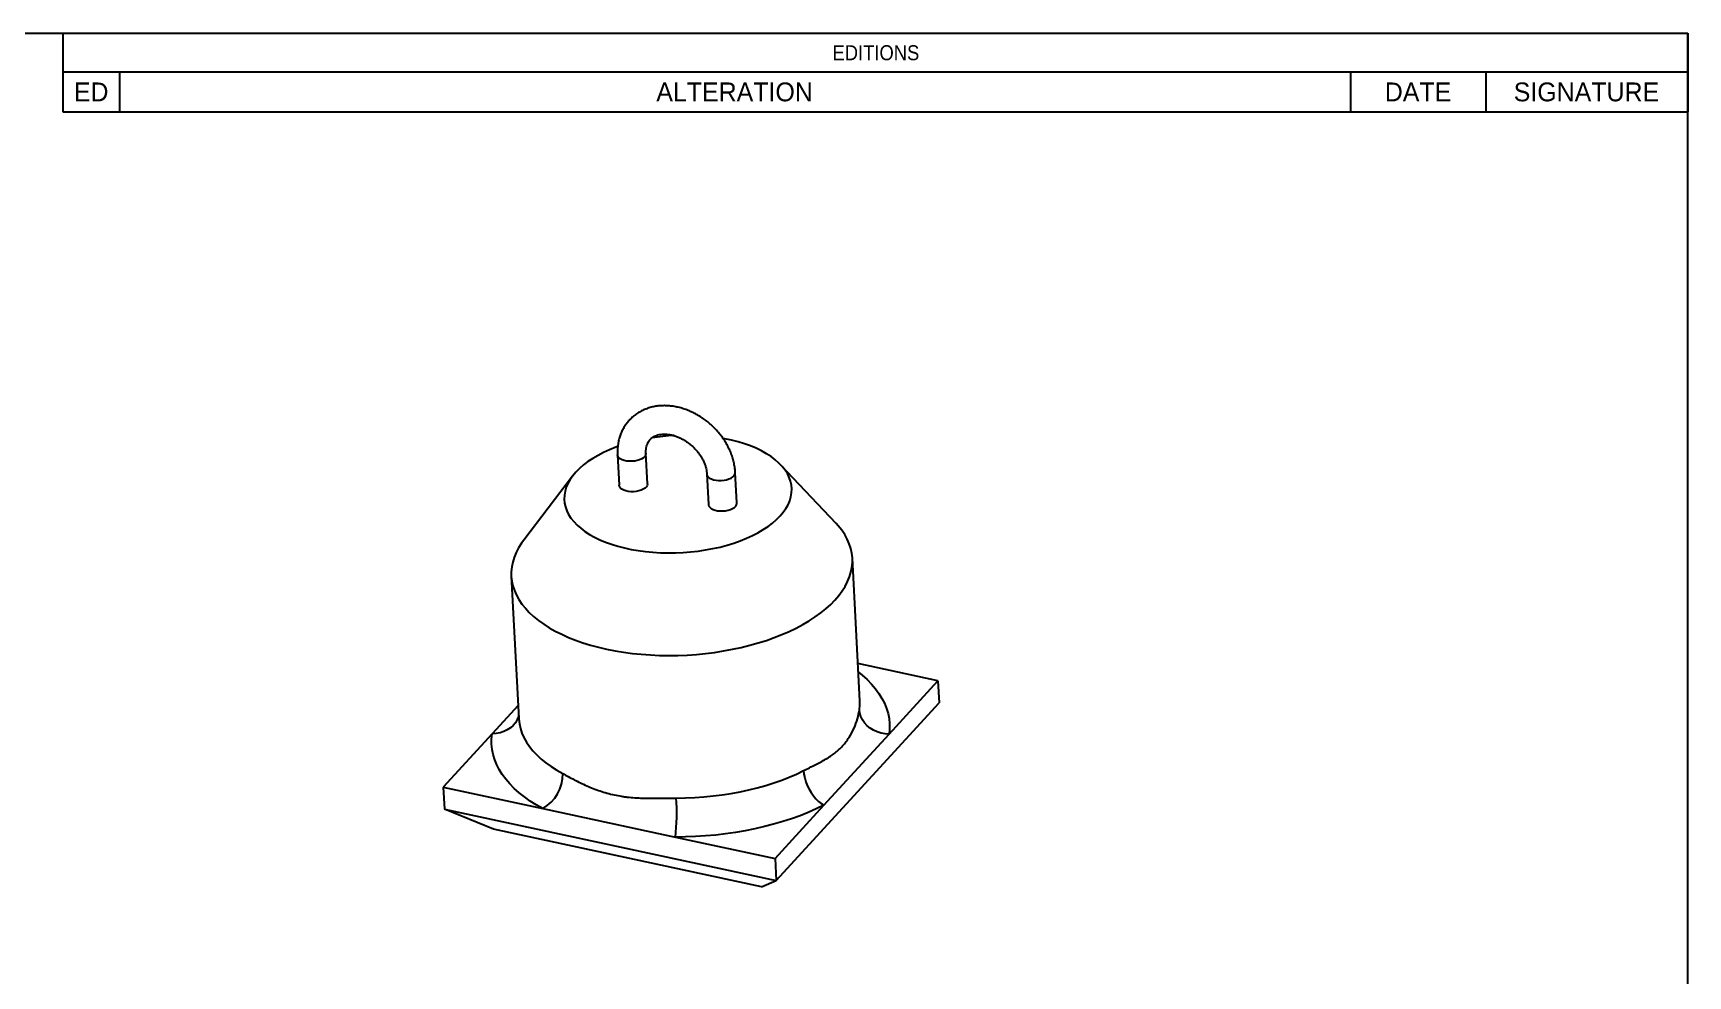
# Model space of a CAD drawing. Header units: millimetres. Extents: x 8 to 2090, y 25 to 1460.
# Drawn here: x 912 to 2075, y 798 to 1460 of the extents above; entities that cross this region are included whole.
import ezdxf

# ---------------------------------------------------------------- set-up
doc = ezdxf.new("R2010")
doc.units = ezdxf.units.MM
doc.header["$LTSCALE"] = 5
doc.layers.add('AM_0', color=7, linetype='Continuous', lineweight=25)
doc.styles.add('SLDTEXTSTYLE1', font='ARIAL.TTF', dxfattribs={"width": 0.948})
doc.styles.add('SLDTEXTSTYLE3', font='GOTHIC.TTF', dxfattribs={"width": 0.913})

# ---------------------------------------------------------------- blocks, each defined once
blk = doc.blocks.new('SW_TABLEANNOTATION_0')
at = {"layer": 'AM_0', "color": 0}
for p, q in [((0, 0), (0, -27.3)), ((0, 0), (40, 0)), ((40, 0), (905, 0)), ((905, 0), (1000, 0)), ((1000, 0), (1142, 0)), ((1142, 0), (1142, -27.3)), ((0, -27.3), (0, -55.3)), ((0, -27.3), (40, -27.3)), ((40, -27.3), (40, -55.3)), ((40, -27.3), (905, -27.3)), ((905, -27.3), (905, -55.3)), ((905, -27.3), (1000, -27.3)), ((1000, -27.3), (1000, -55.3)), ((1000, -27.3), (1142, -27.3)), ((1142, -27.3), (1142, -55.3)), ((0, -55.3), (40, -55.3)), ((40, -55.3), (905, -55.3)), ((905, -55.3), (1000, -55.3)), ((1000, -55.3), (1142, -55.3))]:
    blk.add_line(p, q, dxfattribs=at)
at = {"layer": 'AM_0', "color": 0, "attachment_point": 1}
for s, insert, char_height, style in [('EDITIONS', (540.9, -8.5), 10.58, 'SLDTEXTSTYLE3'), ('ED', (7.8, -34.7), 13.23, 'SLDTEXTSTYLE1'), ('ALTERATION', (417.1, -34.7), 13.23, 'SLDTEXTSTYLE1'), ('DATE', (929, -34.7), 13.23, 'SLDTEXTSTYLE1'), ('SIGNATURE', (1019.6, -34.7), 13.23, 'SLDTEXTSTYLE1')]:
    blk.add_mtext(s, dxfattribs=dict(at, insert=insert, char_height=char_height, style=style))

msp = doc.modelspace()

# ---------------------------------------------------------------- linework, layer by layer
at = {"layer": 'AM_0'}
for p, q in [((26.34, 1460.01), (2075.04, 1460.01)), ((2075.04, 24.91), (2075.04, 1460.01)), ((1322.88, 1163.79), (1324, 1142.39)), ((1343.98, 1143.45), (1342.85, 1164.84)), ((1406.75, 1129.95), (1405.62, 1151.34)), ((1476.55, 1115.37), (1437.69, 1156.53)), ((1291.32, 1148.83), (1256.99, 1103.81)), ((1385.65, 1150.29), (1386.77, 1128.9)), ((1493.18, 991.01), (1487.91, 1091.13)), ((1248.24, 1078.52), (1253.51, 978.4)), ((1548.06, 1004.94), (1491.81, 1017.03)), ((1513.7, 967.47), (1548.06, 1004.94)), ((1548.06, 1004.94), (1548.87, 989.53)), ((1434.38, 864.71), (1548.87, 989.53)), ((1253.03, 987.58), (1234.8, 967.7)), ((1234.8, 967.7), (1200.43, 930.24)), ((1467.94, 917.58), (1513.7, 967.47)), ((1200.43, 930.24), (1270.41, 915.19)), ((1200.43, 930.24), (1201.24, 914.83)), ((1201.24, 914.83), (1434.38, 864.71)), ((1235.79, 900.62), (1201.24, 914.83)), ((1270.41, 915.19), (1363.59, 895.16)), ((1433.57, 880.11), (1467.94, 917.58)), ((1424.1, 860.13), (1235.79, 900.62)), ((1363.59, 895.16), (1433.57, 880.11)), ((1433.57, 880.11), (1434.38, 864.71)), ((1424.1, 860.13), (1434.38, 864.71))]:
    msp.add_line(p, q, dxfattribs=at)
at = {"layer": 'AM_0', "flags": 128}
for points in [[(1437.11, 1120.75), (1439.3, 1123.35), (1441.17, 1126.01), (1442.69, 1128.71), (1443.87, 1131.44), (1444.7, 1134.2), (1445.17, 1136.97), (1445.29, 1139.73), (1445.05, 1142.48), (1444.45, 1145.19), (1443.51, 1147.87), (1442.21, 1150.5), (1440.57, 1153.06), (1438.59, 1155.54), (1436.29, 1157.94), (1433.67, 1160.25), (1430.74, 1162.44), (1427.53, 1164.52), (1424.03, 1166.47), (1420.28, 1168.29), (1416.27, 1169.96), (1412.04, 1171.48), (1407.61, 1172.84), (1402.98, 1174.04), (1398.19, 1175.07), (1397.07, 1175.29)], [(1322.94, 1169.51), (1321.61, 1169.02), (1317.24, 1167.26), (1313.09, 1165.37), (1309.17, 1163.34), (1305.5, 1161.19), (1302.09, 1158.94), (1298.98, 1156.58), (1296.15, 1154.13), (1293.64, 1151.6), (1291.45, 1149), (1289.58, 1146.34), (1288.06, 1143.64), (1286.88, 1140.9), (1286.05, 1138.14), (1285.58, 1135.38), (1285.46, 1132.62), (1285.7, 1129.87), (1286.3, 1127.15), (1287.24, 1124.47), (1288.54, 1121.85), (1290.18, 1119.29), (1292.16, 1116.8), (1294.46, 1114.4), (1297.08, 1112.1), (1300.01, 1109.9), (1303.22, 1107.82), (1306.72, 1105.87), (1310.47, 1104.06), (1314.48, 1102.39), (1318.71, 1100.86), (1323.14, 1099.5), (1327.77, 1098.3), (1332.56, 1097.27), (1337.5, 1096.41), (1342.57, 1095.73), (1347.74, 1095.23), (1352.98, 1094.92), (1358.28, 1094.79), (1363.62, 1094.84), (1368.96, 1095.08), (1374.28, 1095.5), (1379.57, 1096.1), (1384.79, 1096.88), (1389.92, 1097.84), (1394.95, 1098.97), (1399.84, 1100.26), (1404.58, 1101.72), (1409.14, 1103.33), (1413.51, 1105.08), (1417.67, 1106.98), (1421.59, 1109), (1425.25, 1111.15), (1428.66, 1113.41), (1431.77, 1115.77), (1434.6, 1118.22), (1437.11, 1120.75), (1437.11, 1120.75)], [(1342.85, 1164.84), (1342.85, 1164.55), (1342.62, 1163.57), (1342.03, 1162.62), (1341.11, 1161.72), (1339.9, 1160.92), (1338.43, 1160.24), (1336.76, 1159.71), (1334.95, 1159.35), (1333.06, 1159.16), (1331.17, 1159.16), (1329.33, 1159.35), (1327.63, 1159.72), (1326.11, 1160.25), (1324.84, 1160.93), (1323.86, 1161.73), (1323.2, 1162.63), (1322.9, 1163.58), (1322.88, 1163.79)], [(1385.65, 1150.28), (1385.67, 1150.09), (1385.97, 1149.13), (1386.63, 1148.24), (1387.61, 1147.43), (1388.88, 1146.75), (1390.4, 1146.22), (1392.1, 1145.86), (1393.93, 1145.67), (1395.83, 1145.67), (1397.71, 1145.85), (1399.53, 1146.22), (1401.2, 1146.75), (1402.67, 1147.43), (1403.88, 1148.23), (1404.8, 1149.12), (1405.39, 1150.08), (1405.62, 1151.06), (1405.62, 1151.35)], [(1343.98, 1143.45), (1343.98, 1143.16), (1343.74, 1142.18), (1343.16, 1141.22), (1342.24, 1140.33), (1341.02, 1139.53), (1339.55, 1138.85), (1337.88, 1138.32), (1336.07, 1137.95), (1334.19, 1137.77), (1332.29, 1137.77), (1330.46, 1137.96), (1328.75, 1138.32), (1327.24, 1138.86), (1325.97, 1139.54), (1324.99, 1140.34), (1324.33, 1141.23), (1324.02, 1142.19), (1324, 1142.39)], [(1386.77, 1128.9), (1386.79, 1128.69), (1387.1, 1127.74), (1387.75, 1126.84), (1388.74, 1126.04), (1390.01, 1125.36), (1391.52, 1124.83), (1393.23, 1124.46), (1395.06, 1124.27), (1396.95, 1124.27), (1398.84, 1124.46), (1400.65, 1124.82), (1402.32, 1125.35), (1403.79, 1126.03), (1405.01, 1126.83), (1405.93, 1127.73), (1406.51, 1128.68), (1406.75, 1129.66), (1406.75, 1129.95)], [(1475.68, 1061.69), (1478.38, 1064.84), (1480.76, 1068.06), (1482.81, 1071.32), (1484.52, 1074.62), (1485.9, 1077.95), (1486.92, 1081.3), (1487.6, 1084.66), (1487.92, 1088.02), (1487.9, 1091.37), (1487.52, 1094.7), (1486.79, 1098.01), (1485.72, 1101.27), (1484.3, 1104.49), (1482.54, 1107.65), (1480.44, 1110.74), (1478.01, 1113.76), (1476.55, 1115.37)], [(1256.99, 1103.81), (1255.39, 1101.6), (1253.34, 1098.34), (1251.63, 1095.04), (1250.26, 1091.71), (1249.23, 1088.35), (1248.56, 1084.99), (1248.23, 1081.63), (1248.26, 1078.28), (1248.63, 1074.95), (1249.36, 1071.64), (1250.44, 1068.38), (1251.86, 1065.16), (1253.62, 1062), (1255.72, 1058.91), (1258.14, 1055.89), (1260.89, 1052.96), (1263.95, 1050.12), (1267.32, 1047.39), (1270.99, 1044.76), (1274.94, 1042.25), (1279.16, 1039.87), (1283.64, 1037.62), (1288.37, 1035.5), (1293.34, 1033.53), (1298.52, 1031.72), (1303.91, 1030.05), (1309.49, 1028.55), (1315.23, 1027.21), (1321.14, 1026.05), (1327.18, 1025.05), (1333.34, 1024.23), (1339.6, 1023.59), (1345.95, 1023.12), (1352.36, 1022.84), (1358.82, 1022.74), (1365.3, 1022.82), (1371.79, 1023.09), (1378.27, 1023.53), (1384.73, 1024.16), (1391.13, 1024.96), (1397.46, 1025.94), (1403.71, 1027.09), (1409.86, 1028.41), (1415.88, 1029.9), (1421.76, 1031.54), (1427.48, 1033.35), (1433.03, 1035.3), (1438.39, 1037.4), (1443.55, 1039.64), (1448.48, 1042.01), (1453.17, 1044.51), (1457.62, 1047.12), (1461.8, 1049.85), (1465.71, 1052.68), (1469.34, 1055.6), (1472.66, 1058.61), (1475.68, 1061.69)], [(1492.13, 1011.01), (1494.81, 1008.85), (1498.25, 1005.78), (1501.36, 1002.62), (1504.15, 999.36), (1506.61, 996.03), (1508.73, 992.62), (1510.5, 989.15), (1511.92, 985.62), (1512.99, 982.05), (1513.71, 978.43), (1514.06, 974.79), (1514.06, 971.14), (1513.7, 967.47)], [(1492.88, 984.6), (1493.2, 987.95), (1493.18, 991.01)], [(1253.4, 980.49), (1253.26, 979.98), (1252.39, 977.69), (1251.14, 975.55), (1249.54, 973.6), (1247.62, 971.87), (1245.42, 970.41), (1242.99, 969.24), (1240.37, 968.39), (1237.62, 967.88), (1234.8, 967.7)], [(1253.51, 978.4), (1253.53, 978.11), (1253.91, 974.78), (1254.64, 971.49), (1255.71, 968.23), (1257.13, 965.02), (1258.89, 961.87), (1260.98, 958.79), (1263.4, 955.78), (1266.14, 952.86), (1269.19, 950.03), (1272.55, 947.3), (1276.2, 944.68), (1280.13, 942.17), (1284.34, 939.79)], [(1513.7, 967.47), (1510.85, 967.65), (1508.05, 968.17), (1505.34, 969.02), (1502.79, 970.2), (1500.43, 971.66), (1498.33, 973.39), (1496.53, 975.35), (1495.05, 977.49), (1493.94, 979.78), (1493.21, 982.17), (1492.88, 984.6)], [(1270.41, 915.19), (1265.8, 917.79), (1261.47, 920.52), (1257.42, 923.36), (1253.68, 926.32), (1250.25, 929.39), (1247.13, 932.55), (1244.34, 935.81), (1241.89, 939.14), (1239.77, 942.55), (1238, 946.03), (1236.57, 949.55), (1235.5, 953.13), (1234.79, 956.74), (1234.43, 960.38), (1234.44, 964.04), (1234.8, 967.7)], [(1364.22, 922.62), (1370.68, 922.7), (1377.16, 922.97), (1383.62, 923.42), (1390.05, 924.04), (1396.44, 924.84), (1402.76, 925.82), (1408.99, 926.97), (1415.12, 928.28), (1421.12, 929.77), (1426.99, 931.41), (1432.7, 933.2), (1438.24, 935.15), (1443.59, 937.24), (1448.73, 939.47), (1453.65, 941.84)], [(1453.65, 941.84), (1453.92, 939.33), (1454.45, 936.72), (1455.23, 934.08), (1456.26, 931.45), (1457.51, 928.88), (1458.95, 926.44), (1460.56, 924.16), (1462.29, 922.09), (1464.13, 920.28), (1466.02, 918.77), (1467.94, 917.58)], [(1467.94, 917.58), (1462.56, 914.99), (1456.96, 912.53), (1451.14, 910.22), (1445.13, 908.06), (1438.93, 906.05), (1432.57, 904.19), (1426.06, 902.5), (1419.42, 900.97), (1412.66, 899.62), (1405.81, 898.44), (1398.87, 897.44), (1391.87, 896.61), (1384.82, 895.97), (1377.75, 895.51), (1370.67, 895.24), (1363.59, 895.16)]]:
    msp.add_lwpolyline(points, dxfattribs=at)
at = {"layer": 'AM_0'}
for centre, radius, start, end in [((1371.21, 1024.35), 153.21, 93.25365, 99.03867), ((1256.79, 939.15), 27.56, 299.61335, 1.33243), ((1198.6, 912.63), 165.91, 353.95571, 3.45283)]:
    msp.add_arc(centre, radius, start, end, dxfattribs=at)
for points, knots in [([(1405.62, 1151.34), (1405.57, 1152.01), (1405.45, 1153.82), (1405.01, 1156.78), (1404.22, 1160.2), (1403.13, 1163.61), (1401.78, 1166.97), (1400.15, 1170.27), (1398.27, 1173.48), (1396.14, 1176.58), (1393.8, 1179.54), (1391.24, 1182.35), (1388.49, 1184.99), (1385.57, 1187.43), (1382.49, 1189.67), (1379.28, 1191.67), (1375.96, 1193.44), (1372.54, 1194.96), (1369.06, 1196.2), (1365.54, 1197.17), (1361.99, 1197.85), (1358.46, 1198.23), (1354.96, 1198.31), (1351.53, 1198.08), (1348.19, 1197.56), (1344.97, 1196.73), (1341.9, 1195.61), (1339.01, 1194.22), (1336.3, 1192.57), (1333.81, 1190.67), (1331.54, 1188.54), (1329.51, 1186.21), (1327.73, 1183.67), (1326.22, 1180.97), (1324.97, 1178.11), (1323.99, 1175.11), (1323.3, 1171.98), (1322.9, 1168.76), (1322.79, 1166.01), (1322.86, 1164.34), (1322.88, 1163.79)], [0, 0, 0, 0, 0.0159391, 0.0429684, 0.07009, 0.097346, 0.1247018, 0.1521271, 0.1795978, 0.2070967, 0.2346117, 0.2621394, 0.2896807, 0.3172388, 0.3448171, 0.3724192, 0.4000477, 0.4277022, 0.4553758, 0.4830531, 0.5107118, 0.5383207, 0.5658404, 0.5932266, 0.6204348, 0.6474264, 0.6741755, 0.7006736, 0.7269316, 0.7529796, 0.7788636, 0.8046414, 0.8303713, 0.8561044, 0.8819053, 0.9078319, 0.9339307, 0.9602332, 0.9867544, 1, 1, 1, 1]), ([(1342.85, 1164.84), (1342.84, 1165.16), (1342.8, 1166.17), (1342.9, 1167.76), (1343.22, 1169.55), (1343.75, 1171.19), (1344.47, 1172.69), (1345.42, 1174.06), (1346.61, 1175.3), (1348, 1176.32), (1349.55, 1177.12), (1351.23, 1177.71), (1353.1, 1178.11), (1355.18, 1178.3), (1357.36, 1178.25), (1359.64, 1177.96), (1361.98, 1177.43), (1364.36, 1176.67), (1366.75, 1175.67), (1369.12, 1174.44), (1371.43, 1172.99), (1373.64, 1171.35), (1375.74, 1169.53), (1377.69, 1167.56), (1379.47, 1165.46), (1381.05, 1163.27), (1382.41, 1161.01), (1383.55, 1158.72), (1384.45, 1156.44), (1385.1, 1154.19), (1385.5, 1152.13), (1385.6, 1150.87), (1385.65, 1150.29)], [0, 0, 0, 0, 0.0157776, 0.0491179, 0.0829031, 0.1177085, 0.1540388, 0.1924493, 0.233145, 0.2748907, 0.3102423, 0.3439436, 0.3797073, 0.4141974, 0.4478731, 0.4810839, 0.5140512, 0.54691, 0.5797364, 0.6125598, 0.6454015, 0.6782637, 0.7111359, 0.7440007, 0.7768333, 0.8096122, 0.8423245, 0.8749674, 0.9075545, 0.9401199, 0.9727131, 1, 1, 1, 1]), ([(1453.65, 941.84), (1456.5, 943.27), (1459.21, 944.59), (1463.09, 946.56), (1464.34, 947.21), (1466.8, 948.53), (1467.99, 949.2), (1471.43, 951.24), (1473.57, 952.67), (1477.54, 955.75), (1479.37, 957.42), (1481.88, 960.15), (1482.67, 961.1), (1483.8, 962.57), (1484.17, 963.07), (1484.89, 964.08), (1485.24, 964.6), (1486.92, 967.22), (1488.08, 969.41), (1490.04, 973.83), (1490.85, 976.08), (1492.12, 980.46), (1492.58, 982.61), (1492.88, 984.6)], [0, 0, 0, 0, 0.125, 0.125, 0.1875, 0.1875, 0.25, 0.25, 0.375, 0.375, 0.5, 0.5, 0.5625, 0.5625, 0.59375, 0.59375, 0.625, 0.625, 0.75, 0.75, 0.875, 0.875, 1, 1, 1, 1]), ([(1284.34, 939.79), (1286.91, 938.42), (1289.6, 936.96), (1293.84, 934.77), (1295.28, 934.04), (1298.23, 932.61), (1299.72, 931.91), (1304.28, 929.88), (1307.42, 928.64), (1313.86, 926.47), (1317.16, 925.54), (1322.26, 924.44), (1323.98, 924.12), (1326.6, 923.71), (1327.48, 923.59), (1329.24, 923.36), (1330.13, 923.26), (1334.6, 922.79), (1338.2, 922.6), (1345.48, 922.43), (1349.15, 922.45), (1356.6, 922.55), (1360.38, 922.62), (1364.22, 922.62)], [0, 0, 0, 0, 0.125, 0.125, 0.1875, 0.1875, 0.25, 0.25, 0.375, 0.375, 0.5, 0.5, 0.5625, 0.5625, 0.59375, 0.59375, 0.625, 0.625, 0.75, 0.75, 0.875, 0.875, 1, 1, 1, 1])]:
    msp.add_open_spline(points, degree=3, knots=knots, dxfattribs=at)

# ---------------------------------------------------------------- block references
msp.add_blockref('SW_TABLEANNOTATION_0', (933.04, 1460.01), dxfattribs=at)

doc.saveas('drawing.dxf')
